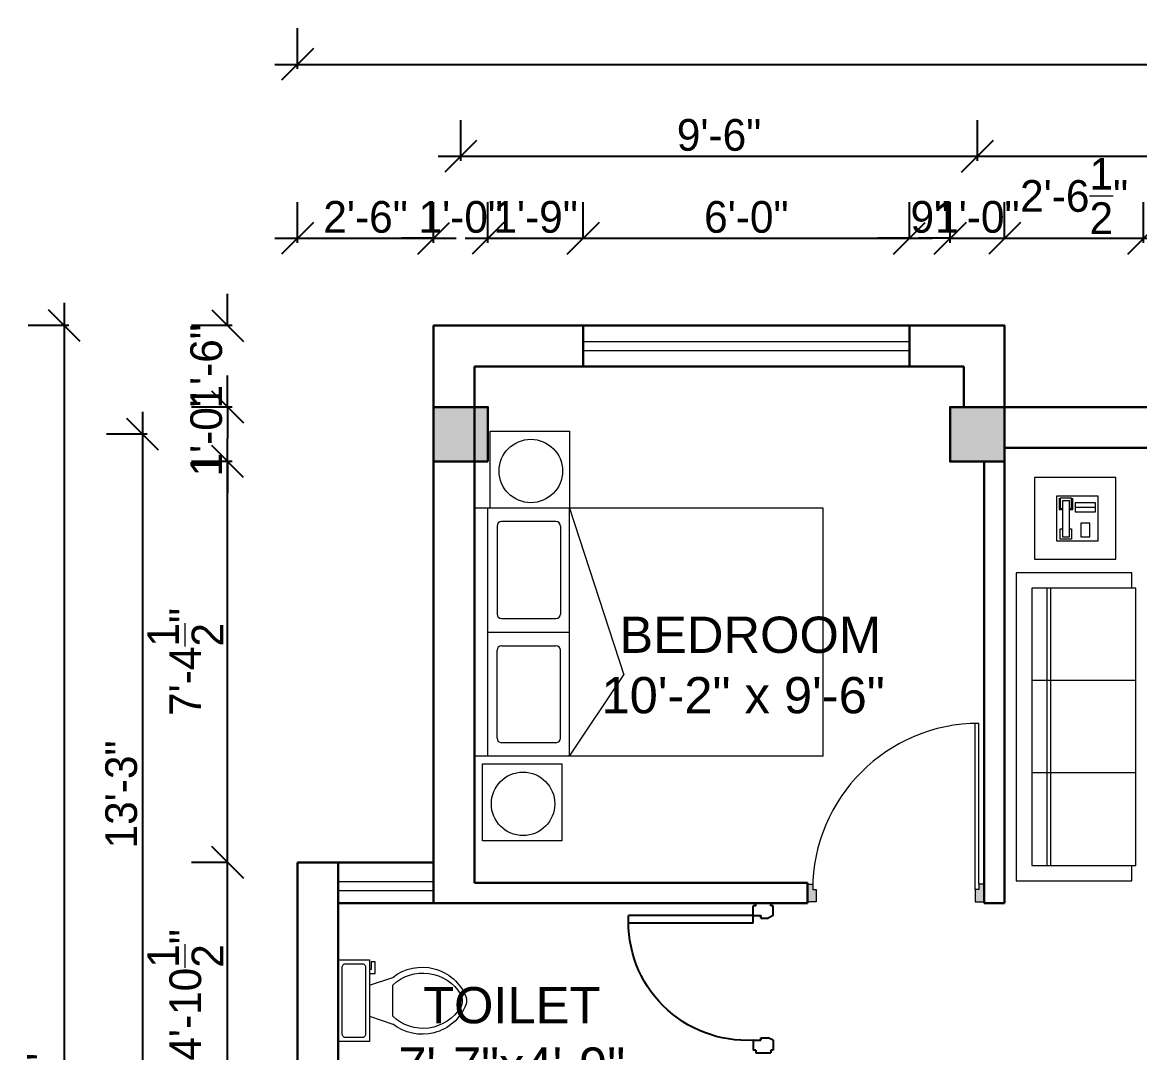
# Model space of a CAD drawing. Header units: inches. Extents: x 28835 to 36795, y -18828 to -9750.
# Drawn here: x 30015.2 to 30261.8, y -13283.4 to -13056 of the extents above; entities that cross this region are included whole.
import ezdxf

# ---------------------------------------------------------------- set-up
doc = ezdxf.new("R2010")
doc.units = ezdxf.units.IN
doc.header["$LTSCALE"] = 12
doc.header["$MEASUREMENT"] = 0
doc.layers.add('06. Text', color=114, linetype='Continuous')
doc.layers.add('door', color=8, linetype='Continuous')
for name, color, linetype, lineweight in [('colum', 250, 'Continuous', 30), ('dimention', 5, 'Continuous', 9), ('F-FURNITURE', 32, 'Continuous', 13), ('FIXTURES', 23, 'Continuous', 9), ('FURNI', 30, 'Continuous', 9), ('Ha2', 31, 'Continuous', 0), ('N_DOOR', 32, 'Continuous', 13), ('Wall', 1, 'Continuous', 30), ('WIN', 140, 'Continuous', 15), ('window', 6, 'Continuous', 9)]:
    doc.layers.add(name, color=color, linetype=linetype, lineweight=lineweight)
doc.styles.add('Bijay', font='', dxfattribs={"height": 8})
doc.styles.add('Times', font='GOTHIC.TTF')
doc.styles.get('Bijay').set_extended_font_data('Serifa BT')
doc.dimstyles.new('D75', dxfattribs={"dimtxt": 7, "dimasz": 7, "dimexe": 8, "dimexo": 24, "dimgap": 1, "dimtad": 1, "dimdec": 1, "dimzin": 3, "dimdsep": 46, "dimlunit": 4, "dimtxsty": 'Times', "dimblk": 'OBLIQUE', "dimcen": 0, "dimdle": 5, "dimaunit": 1, "dimadec": 3, "dimazin": 0, "dimtfac": 1, "dimtdec": 1, "dimtix": 1, "dimtofl": 0, "dimtmove": 1, "dimatfit": 0, "dimldrblk": 'OBLIQUE', "dimfxl": 1, "dimfxlon": 1, "dimtolj": 1, "dimtzin": 0, "dimarcsym": 0})

# ---------------------------------------------------------------- blocks, each defined once
blk = doc.blocks.new('I_FURN_SOFA_LONG_P')
at = {"color": 0, "linetype": 'ByBlock'}
for p, q in [((40, 0), (-40, 0)), ((-40, 0), (-40, -30)), ((40, -30), (40, 0)), ((-36, -4), (-36, -31)), ((36, -4), (-36, -4)), ((-12, -31), (-12, -4)), ((12, -31), (12, -4)), ((36, -31), (36, -4)), ((-36, -8), (36, -8)), ((-36, -9), (36, -9)), ((-40, -30), (-36, -30)), ((-36, -31), (36, -31)), ((36, -30), (40, -30))]:
    blk.add_line(p, q, dxfattribs=at)
blk = doc.blocks.new('t1')
at = {"layer": 'F-FURNITURE', "ltscale": 0.3}
for p, q in [((167725.04, -53224.27), (167734.04, -53224.27)), ((167725.04, -53234.27), (167725.04, -53224.27)), ((167730.79, -53224.77), (167733.29, -53224.77)), ((167730.79, -53227.02), (167730.79, -53224.77)), ((167733.29, -53224.77), (167733.29, -53227.02)), ((167734.04, -53224.27), (167734.04, -53234.27)), ((167728.79, -53225.27), (167726.79, -53225.27)), ((167726.79, -53225.27), (167726.79, -53228.27)), ((167728.79, -53228.27), (167728.79, -53225.27)), ((167731.29, -53227.02), (167730.79, -53227.02)), ((167732.79, -53225.27), (167731.29, -53225.27)), ((167731.29, -53225.27), (167731.29, -53233.27)), ((167732.79, -53233.27), (167732.79, -53225.27)), ((167733.29, -53227.02), (167732.79, -53227.02)), ((167726.79, -53228.27), (167728.79, -53228.27)), ((167730.04, -53230.77), (167725.54, -53230.77)), ((167725.54, -53230.77), (167725.54, -53232.77)), ((167730.04, -53231.77), (167725.54, -53231.77)), ((167730.04, -53232.77), (167730.04, -53230.77)), ((167730.54, -53231.27), (167730.54, -53233.77)), ((167731.29, -53231.27), (167730.54, -53231.27)), ((167730.79, -53231.52), (167730.79, -53233.77)), ((167731.29, -53231.52), (167730.79, -53231.52)), ((167733.54, -53231.27), (167732.79, -53231.27)), ((167733.29, -53231.52), (167732.79, -53231.52)), ((167733.29, -53233.77), (167733.29, -53231.52)), ((167733.54, -53233.77), (167733.54, -53231.27)), ((167734.04, -53234.27), (167725.04, -53234.27)), ((167725.54, -53232.77), (167730.04, -53232.77)), ((167730.79, -53233.77), (167733.29, -53233.77)), ((167732.79, -53233.27), (167731.29, -53233.27))]:
    blk.add_line(p, q, dxfattribs=at)
blk.add_lwpolyline([(167739.01, -53220.34), (167721.01, -53220.34), (167721.01, -53238.34), (167739.01, -53238.34)], close=True, dxfattribs=at)
blk = doc.blocks.new('A$C3D6C2CD6')
at = {"ltscale": 0.5}
for p, q in [((0, 0), (0, 54.8)), ((3, 54.8), (0, 54.8)), ((77, 54.8), (3, 54.8)), ((3, 0), (3, 54.8)), ((21, 54.8), (33, 18)), ((21, 0), (21, 54.8)), ((77, 0), (77, 54.8)), ((18, 51.8), (6, 51.8)), ((5, 50.8), (5, 31.4)), ((19, 50.8), (19, 31.4)), ((6, 30.4), (18, 30.4)), ((3, 27.4), (21, 27.4)), ((5, 4), (5, 23.4)), ((6, 24.4), (18, 24.4)), ((19, 4), (19, 23.4)), ((21, 0), (33, 18)), ((18, 3), (6, 3)), ((3, 0), (0, 0)), ((77, 0), (3, 0))]:
    blk.add_line(p, q, dxfattribs=at)
for centre, start, end in [((6, 50.8), 90, 180), ((18, 50.8), 0, 90), ((6, 31.4), 180, 270), ((18, 31.4), 270, 0), ((6, 23.4), 90, 180), ((18, 23.4), 0, 90), ((6, 4), 180, 270), ((18, 4), 270, 0)]:
    blk.add_arc(centre, 1, start, end, dxfattribs=at)
blk = doc.blocks.new('D1000')
at = {"linetype": 'Continuous'}
for points in [[(30, 50), (30, 20), (50, 20), (50, -50), (0, -50), (0, 50)], [(970, 50), (970, 20), (950, 20), (950, -50), (1000, -50), (1000, 50)]]:
    blk.add_hatch(color=256, dxfattribs=at).paths.add_polyline_path(points)
at = {"color": 0, "linetype": 'Continuous'}
for p, q in [((950, 20), (950, 959.8)), ((970, 50), (970, 960))]:
    blk.add_line(p, q, dxfattribs=at)
at = {"linetype": 'Continuous'}
for points in [[(30, 50), (30, 20), (50, 20), (50, -50), (0, -50), (0, 50)], [(970, 50), (970, 20), (950, 20), (950, -50), (1000, -50), (1000, 50)]]:
    blk.add_lwpolyline(points, close=True, dxfattribs=at)
blk.add_arc((970, 20), 940, 90, 180, dxfattribs=at)
blk = doc.blocks.new('door2.5')
at = {"layer": 'door'}
for p, q in [((0, 6), (0, 3)), ((0.5, 6), (0, 6)), ((0.5, 6), (0.5, 6.5)), ((2.5, 6.5), (0.5, 6.5)), ((2.5, 6.5), (2.5, 5)), ((4, 6.5), (2.5, 6.5)), ((2.5, 5), (3, 5)), ((3, 5), (2.5, 5)), ((3, 5), (3, 3.5)), ((27.5, 5), (27, 5)), ((27, 5), (27, 3.5)), ((27, 5), (27.5, 5)), ((27.5, 6.5), (27.5, 5)), ((27.5, 6.5), (29.5, 6.5)), ((29.5, 6), (29.5, 6.5)), ((29.5, 6), (30, 6)), ((30, 6), (30, 3)), ((0.5, 3), (0, 3)), ((0.5, 2.5), (0.5, 3)), ((2.5, 2.5), (0.5, 2.5)), ((2.5, 2.5), (3, 3.5)), ((27.5, 2.5), (27, 3.5)), ((27.5, 2.5), (29.5, 2.5)), ((29.5, 3), (30, 3)), ((29.5, 2.5), (29.5, 3))]:
    blk.add_line(p, q, dxfattribs=at)
for points in [[(2.5, 6.5), (2.5, 31.51)], [(4, 6.5), (4, 31.54)]]:
    blk.add_lwpolyline(points, dxfattribs=at)
blk.add_arc((3.79, 7.79), 23.75, 356.8785, 93.1057, dxfattribs=at)
blk = doc.blocks.new('Toilet - top')
for p, q in [((9.5, -6), (9.5, -2)), ((-10, -8.5), (-8, -8.5)), ((-10, -9.5), (-10, -8.5)), ((-8, -8.5), (-8, -8)), ((-7, -8), (-7, -9.5)), ((-4, -8), (-6, -14)), ((4, -8), (6, -14)), ((-7, -9.5), (-10, -9.5)), ((4, -14), (-4, -14))]:
    blk.add_line(p, q)
blk.add_lwpolyline([(10.5, -8), (10.5, 0), (-10.5, 0), (-10.5, -8)], close=True)
for points in [[(-9.5, -2), (-9.5, -6)], [(8.5, -1), (-8.5, -1)], [(-8.5, -7), (8.5, -7)]]:
    blk.add_lwpolyline(points)
for centre, radius, start, end in [((-8.62, -1.88), 0.884, 81.8699, 188.1301), ((8.62, -1.88), 0.884, 351.8699, 98.1301), ((-8.62, -6.12), 0.884, 171.8699, 278.1301), ((8.62, -6.12), 0.884, 261.8699, 8.1301), ((3.52, -21.58), 12.17, 141.4691, 247.9714), ((4.2, -21.82), 11.33, 136.3677, 238.9468), ((-3.52, -21.58), 12.17, 292.0284, 38.5307), ((-4.2, -21.82), 11.33, 301.053, 43.6321), ((0, -27.88), 4, 245.7318, 294.2682), ((0, -29), 4, 254.8605, 285.1395)]:
    blk.add_arc(centre, radius, start, end)
blk = doc.blocks.new('_Oblique')
at = {"color": 0, "linetype": 'ByBlock', "lineweight": -2}
blk.add_line((-0.5, -0.5), (0.5, 0.5), dxfattribs=at)
blk = doc.blocks.new('*D742')
at = {"layer": 'Defpoints', "color": 0, "ltscale": 12, "transparency": 16777216}
for p in [(30117.94, -13103.63), (30105.94, -13140.91), (30117.94, -13140.91)]:
    blk.add_point(p, dxfattribs=at)
at = {"layer": 'dimention', "color": 0, "lineweight": -2, "ltscale": 12, "transparency": 16777216}
for p, q in [((30105.94, -13104.63), (30105.94, -13095.63)), ((30117.94, -13104.63), (30117.94, -13095.63)), ((30105.94, -13103.63), (30098.94, -13103.63)), ((30117.94, -13103.63), (30124.94, -13103.63))]:
    blk.add_line(p, q, dxfattribs=at)
at = {"layer": 'dimention', "color": 0, "lineweight": -2, "ltscale": 12, "transparency": 16777216, "xscale": 7, "yscale": 7, "zscale": 7}
blk.add_blockref('_Oblique', (30105.94, -13103.63), dxfattribs=at)
at = {"layer": 'dimention', "color": 0, "lineweight": -2, "ltscale": 12, "transparency": 16777216, "xscale": 7, "yscale": 7, "zscale": 7, "rotation": 180}
blk.add_blockref('_Oblique', (30117.94, -13103.63), dxfattribs=at)
at = {"layer": 'dimention', "color": 0, "ltscale": 12, "transparency": 16777216, "insert": (30111.94, -13098.96), "char_height": 7, "attachment_point": 5, "style": 'Times'}
blk.add_mtext('\\A1;1\'-0"', dxfattribs=at)
blk = doc.blocks.new('*D743')
at = {"layer": 'Defpoints', "color": 0, "ltscale": 12, "transparency": 16777216}
for p in [(30138.96, -13103.63), (30138.96, -13122.91), (30117.94, -13140.91)]:
    blk.add_point(p, dxfattribs=at)
at = {"layer": 'dimention', "color": 0, "lineweight": -2, "ltscale": 12, "transparency": 16777216}
for p, q in [((30117.94, -13104.63), (30117.94, -13095.63)), ((30138.96, -13103.63), (30138.96, -13095.63)), ((30112.94, -13103.63), (30143.96, -13103.63))]:
    blk.add_line(p, q, dxfattribs=at)
at = {"layer": 'dimention', "color": 0, "lineweight": -2, "ltscale": 12, "transparency": 16777216, "xscale": 7, "yscale": 7, "zscale": 7, "rotation": 180}
blk.add_blockref('_Oblique', (30117.94, -13103.63), dxfattribs=at)
at = {"layer": 'dimention', "color": 0, "lineweight": -2, "ltscale": 12, "transparency": 16777216, "xscale": 7, "yscale": 7, "zscale": 7}
blk.add_blockref('_Oblique', (30138.96, -13103.63), dxfattribs=at)
at = {"layer": 'dimention', "color": 0, "ltscale": 12, "transparency": 16777216, "insert": (30128.45, -13098.96), "char_height": 7, "attachment_point": 5, "style": 'Times'}
blk.add_mtext('\\A1;1\'-9"', dxfattribs=at)
blk = doc.blocks.new('*D744')
at = {"layer": 'Defpoints', "color": 0, "ltscale": 12, "transparency": 16777216}
for p in [(30210.96, -13103.63), (30138.96, -13122.91), (30210.96, -13122.91)]:
    blk.add_point(p, dxfattribs=at)
at = {"layer": 'dimention', "color": 0, "lineweight": -2, "ltscale": 12, "transparency": 16777216}
for p, q in [((30138.96, -13103.63), (30138.96, -13095.63)), ((30210.96, -13103.63), (30210.96, -13095.63)), ((30133.96, -13103.63), (30215.96, -13103.63))]:
    blk.add_line(p, q, dxfattribs=at)
at = {"layer": 'dimention', "color": 0, "lineweight": -2, "ltscale": 12, "transparency": 16777216, "xscale": 7, "yscale": 7, "zscale": 7, "rotation": 180}
blk.add_blockref('_Oblique', (30138.96, -13103.63), dxfattribs=at)
at = {"layer": 'dimention', "color": 0, "lineweight": -2, "ltscale": 12, "transparency": 16777216, "xscale": 7, "yscale": 7, "zscale": 7}
blk.add_blockref('_Oblique', (30210.96, -13103.63), dxfattribs=at)
at = {"layer": 'dimention', "color": 0, "ltscale": 12, "transparency": 16777216, "insert": (30174.96, -13098.96), "char_height": 7, "attachment_point": 5, "style": 'Times'}
blk.add_mtext('\\A1;6\'-0"', dxfattribs=at)
blk = doc.blocks.new('*D745')
at = {"layer": 'Defpoints', "color": 0, "ltscale": 12, "transparency": 16777216}
for p in [(30231.94, -13103.63), (30231.94, -13122.91), (30219.94, -13140.91)]:
    blk.add_point(p, dxfattribs=at)
at = {"layer": 'dimention', "color": 0, "lineweight": -2, "ltscale": 12, "transparency": 16777216}
for p, q in [((30219.94, -13104.63), (30219.94, -13095.63)), ((30231.94, -13103.63), (30231.94, -13095.63)), ((30219.94, -13103.63), (30212.94, -13103.63)), ((30231.94, -13103.63), (30238.94, -13103.63))]:
    blk.add_line(p, q, dxfattribs=at)
at = {"layer": 'dimention', "color": 0, "lineweight": -2, "ltscale": 12, "transparency": 16777216, "xscale": 7, "yscale": 7, "zscale": 7}
blk.add_blockref('_Oblique', (30219.94, -13103.63), dxfattribs=at)
at = {"layer": 'dimention', "color": 0, "lineweight": -2, "ltscale": 12, "transparency": 16777216, "xscale": 7, "yscale": 7, "zscale": 7, "rotation": 180}
blk.add_blockref('_Oblique', (30231.94, -13103.63), dxfattribs=at)
at = {"layer": 'dimention', "color": 0, "ltscale": 12, "transparency": 16777216, "insert": (30225.94, -13098.96), "char_height": 7, "attachment_point": 5, "style": 'Times'}
blk.add_mtext('\\A1;1\'-0"', dxfattribs=at)
blk = doc.blocks.new('*D746')
at = {"layer": 'Defpoints', "color": 0, "ltscale": 12, "transparency": 16777216}
for p in [(30210.96, -13103.63), (30219.94, -13103.63), (30219.94, -13103.63)]:
    blk.add_point(p, dxfattribs=at)
at = {"layer": 'dimention', "color": 0, "lineweight": -2, "ltscale": 12, "transparency": 16777216}
for p, q in [((30210.96, -13103.63), (30210.96, -13095.63)), ((30219.94, -13103.63), (30219.94, -13095.63)), ((30210.96, -13103.63), (30203.96, -13103.63)), ((30219.94, -13103.63), (30226.94, -13103.63))]:
    blk.add_line(p, q, dxfattribs=at)
at = {"layer": 'dimention', "color": 0, "lineweight": -2, "ltscale": 12, "transparency": 16777216, "xscale": 7, "yscale": 7, "zscale": 7}
blk.add_blockref('_Oblique', (30210.96, -13103.63), dxfattribs=at)
at = {"layer": 'dimention', "color": 0, "lineweight": -2, "ltscale": 12, "transparency": 16777216, "xscale": 7, "yscale": 7, "zscale": 7, "rotation": 180}
blk.add_blockref('_Oblique', (30219.94, -13103.63), dxfattribs=at)
at = {"layer": 'dimention', "color": 0, "ltscale": 12, "transparency": 16777216, "insert": (30215.45, -13098.96), "char_height": 7, "attachment_point": 5, "style": 'Times'}
blk.add_mtext('\\A1;9"', dxfattribs=at)
blk = doc.blocks.new('*D747')
at = {"layer": 'Defpoints', "color": 0, "ltscale": 12, "transparency": 16777216}
for p in [(30262.64, -13103.63), (30231.94, -13122.91), (30262.64, -13140.91)]:
    blk.add_point(p, dxfattribs=at)
at = {"layer": 'dimention', "color": 0, "lineweight": -2, "ltscale": 12, "transparency": 16777216}
for p, q in [((30231.94, -13103.63), (30231.94, -13095.63)), ((30262.64, -13104.63), (30262.64, -13095.63)), ((30226.94, -13103.63), (30267.64, -13103.63))]:
    blk.add_line(p, q, dxfattribs=at)
at = {"layer": 'dimention', "color": 0, "lineweight": -2, "ltscale": 12, "transparency": 16777216, "xscale": 7, "yscale": 7, "zscale": 7, "rotation": 180}
blk.add_blockref('_Oblique', (30231.94, -13103.63), dxfattribs=at)
at = {"layer": 'dimention', "color": 0, "lineweight": -2, "ltscale": 12, "transparency": 16777216, "xscale": 7, "yscale": 7, "zscale": 7}
blk.add_blockref('_Oblique', (30262.64, -13103.63), dxfattribs=at)
at = {"layer": 'dimention', "color": 0, "ltscale": 12, "transparency": 16777216, "insert": (30247.29, -13094.29), "char_height": 7, "attachment_point": 5, "style": 'Times'}
blk.add_mtext('\\A1;2\'-6{\\H1.000000x;\\S1/2;}"', dxfattribs=at)
blk = doc.blocks.new('*D748')
at = {"layer": 'Defpoints', "color": 0, "ltscale": 12, "transparency": 16777216}
for p in [(30334.64, -13103.63), (30262.64, -13140.91), (30334.64, -13140.91)]:
    blk.add_point(p, dxfattribs=at)
at = {"layer": 'dimention', "color": 0, "lineweight": -2, "ltscale": 12, "transparency": 16777216}
for p, q in [((30262.64, -13104.63), (30262.64, -13095.63)), ((30334.64, -13104.63), (30334.64, -13095.63)), ((30257.64, -13103.63), (30339.64, -13103.63))]:
    blk.add_line(p, q, dxfattribs=at)
at = {"layer": 'dimention', "color": 0, "lineweight": -2, "ltscale": 12, "transparency": 16777216, "xscale": 7, "yscale": 7, "zscale": 7, "rotation": 180}
blk.add_blockref('_Oblique', (30262.64, -13103.63), dxfattribs=at)
at = {"layer": 'dimention', "color": 0, "lineweight": -2, "ltscale": 12, "transparency": 16777216, "xscale": 7, "yscale": 7, "zscale": 7}
blk.add_blockref('_Oblique', (30334.64, -13103.63), dxfattribs=at)
at = {"layer": 'dimention', "color": 0, "ltscale": 12, "transparency": 16777216, "insert": (30298.64, -13098.96), "char_height": 7, "attachment_point": 5, "style": 'Times'}
blk.add_mtext('\\A1;6\'-0"', dxfattribs=at)
blk = doc.blocks.new('*D753')
at = {"layer": 'Defpoints', "color": 0, "ltscale": 12, "transparency": 16777216}
for p in [(30225.94, -13085.53), (30111.94, -13140.91), (30225.94, -13140.91)]:
    blk.add_point(p, dxfattribs=at)
at = {"layer": 'dimention', "color": 0, "lineweight": -2, "ltscale": 12, "transparency": 16777216}
for p, q in [((30111.94, -13086.53), (30111.94, -13077.53)), ((30225.94, -13086.53), (30225.94, -13077.53)), ((30106.94, -13085.53), (30230.94, -13085.53))]:
    blk.add_line(p, q, dxfattribs=at)
at = {"layer": 'dimention', "color": 0, "lineweight": -2, "ltscale": 12, "transparency": 16777216, "xscale": 7, "yscale": 7, "zscale": 7, "rotation": 180}
blk.add_blockref('_Oblique', (30111.94, -13085.53), dxfattribs=at)
at = {"layer": 'dimention', "color": 0, "lineweight": -2, "ltscale": 12, "transparency": 16777216, "xscale": 7, "yscale": 7, "zscale": 7}
blk.add_blockref('_Oblique', (30225.94, -13085.53), dxfattribs=at)
at = {"layer": 'dimention', "color": 0, "ltscale": 12, "transparency": 16777216, "insert": (30168.94, -13080.86), "char_height": 7, "attachment_point": 5, "style": 'Times'}
blk.add_mtext('\\A1;9\'-6"', dxfattribs=at)
blk = doc.blocks.new('*D754')
at = {"layer": 'Defpoints', "color": 0, "ltscale": 12, "transparency": 16777216}
for p in [(30360.94, -13085.53), (30225.94, -13140.91), (30360.94, -13140.91)]:
    blk.add_point(p, dxfattribs=at)
at = {"layer": 'dimention', "color": 0, "lineweight": -2, "ltscale": 12, "transparency": 16777216}
for p, q in [((30225.94, -13086.53), (30225.94, -13077.53)), ((30360.94, -13086.53), (30360.94, -13077.53)), ((30220.94, -13085.53), (30365.94, -13085.53))]:
    blk.add_line(p, q, dxfattribs=at)
at = {"layer": 'dimention', "color": 0, "lineweight": -2, "ltscale": 12, "transparency": 16777216, "xscale": 7, "yscale": 7, "zscale": 7, "rotation": 180}
blk.add_blockref('_Oblique', (30225.94, -13085.53), dxfattribs=at)
at = {"layer": 'dimention', "color": 0, "lineweight": -2, "ltscale": 12, "transparency": 16777216, "xscale": 7, "yscale": 7, "zscale": 7}
blk.add_blockref('_Oblique', (30360.94, -13085.53), dxfattribs=at)
at = {"layer": 'dimention', "color": 0, "ltscale": 12, "transparency": 16777216, "insert": (30293.44, -13080.86), "char_height": 7, "attachment_point": 5, "style": 'Times'}
blk.add_mtext('\\A1;11\'-3"', dxfattribs=at)
blk = doc.blocks.new('*D756')
at = {"layer": 'Defpoints', "color": 0, "ltscale": 12, "transparency": 16777216}
for p in [(30105.94, -13103.63), (30075.92, -13241.41), (30105.94, -13241.41)]:
    blk.add_point(p, dxfattribs=at)
at = {"layer": 'dimention', "color": 0, "lineweight": -2, "ltscale": 12, "transparency": 16777216}
for p, q in [((30075.92, -13104.63), (30075.92, -13095.63)), ((30105.94, -13104.63), (30105.94, -13095.63)), ((30070.92, -13103.63), (30110.94, -13103.63))]:
    blk.add_line(p, q, dxfattribs=at)
at = {"layer": 'dimention', "color": 0, "lineweight": -2, "ltscale": 12, "transparency": 16777216, "xscale": 7, "yscale": 7, "zscale": 7, "rotation": 180}
blk.add_blockref('_Oblique', (30075.92, -13103.63), dxfattribs=at)
at = {"layer": 'dimention', "color": 0, "lineweight": -2, "ltscale": 12, "transparency": 16777216, "xscale": 7, "yscale": 7, "zscale": 7}
blk.add_blockref('_Oblique', (30105.94, -13103.63), dxfattribs=at)
at = {"layer": 'dimention', "color": 0, "ltscale": 12, "transparency": 16777216, "insert": (30090.93, -13098.96), "char_height": 7, "attachment_point": 5, "style": 'Times'}
blk.add_mtext('\\A1;2\'-6"', dxfattribs=at)
blk = doc.blocks.new('*D709')
at = {"layer": 'Defpoints', "color": 0, "ltscale": 12, "transparency": 16777216}
for p in [(30489.94, -13065.24), (30489.94, -13140.91), (30075.92, -13241.41)]:
    blk.add_point(p, dxfattribs=at)
at = {"layer": 'dimention', "color": 0, "lineweight": -2, "ltscale": 12, "transparency": 16777216}
for p, q in [((30075.92, -13066.24), (30075.92, -13057.24)), ((30489.94, -13066.24), (30489.94, -13057.24)), ((30070.92, -13065.24), (30494.94, -13065.24))]:
    blk.add_line(p, q, dxfattribs=at)
at = {"layer": 'dimention', "color": 0, "lineweight": -2, "ltscale": 12, "transparency": 16777216, "xscale": 7, "yscale": 7, "zscale": 7, "rotation": 180}
blk.add_blockref('_Oblique', (30075.92, -13065.24), dxfattribs=at)
at = {"layer": 'dimention', "color": 0, "lineweight": -2, "ltscale": 12, "transparency": 16777216, "xscale": 7, "yscale": 7, "zscale": 7}
blk.add_blockref('_Oblique', (30489.94, -13065.24), dxfattribs=at)
at = {"layer": 'dimention', "color": 0, "ltscale": 12, "transparency": 16777216, "insert": (30282.93, -13060.56), "char_height": 7, "attachment_point": 5, "style": 'Times'}
blk.add_mtext('\\A1;34\'-6"', dxfattribs=at)
blk = doc.blocks.new('*D719')
at = {"layer": 'Defpoints', "color": 0, "ltscale": 12, "transparency": 16777216}
for p in [(30060.49, -13241.41), (30075.92, -13241.41), (30105.94, -13299.91)]:
    blk.add_point(p, dxfattribs=at)
at = {"layer": 'dimention', "color": 0, "lineweight": -2, "ltscale": 12, "transparency": 16777216}
for p, q in [((30060.49, -13304.91), (30060.49, -13236.41)), ((30060.49, -13241.41), (30052.49, -13241.41)), ((30061.49, -13299.91), (30052.49, -13299.91))]:
    blk.add_line(p, q, dxfattribs=at)
at = {"layer": 'dimention', "color": 0, "lineweight": -2, "ltscale": 12, "transparency": 16777216, "xscale": 7, "yscale": 7, "zscale": 7}
for p, rotation in [((30060.49, -13241.41), 90), ((30060.49, -13299.91), 270)]:
    blk.add_blockref('_Oblique', p, dxfattribs=dict(at, rotation=rotation))
at = {"layer": 'dimention', "color": 0, "ltscale": 12, "transparency": 16777216, "insert": (30051.15, -13270.66), "char_height": 7, "attachment_point": 5, "rotation": 90, "style": 'Times'}
blk.add_mtext('\\A1;4\'-10{\\H1.000000x;\\S1/2;}"', dxfattribs=at)
blk = doc.blocks.new('*D720')
at = {"layer": 'Defpoints', "color": 0, "ltscale": 12, "transparency": 16777216}
for p in [(30060.49, -13152.91), (30105.94, -13152.91), (30075.92, -13241.41)]:
    blk.add_point(p, dxfattribs=at)
at = {"layer": 'dimention', "color": 0, "lineweight": -2, "ltscale": 12, "transparency": 16777216}
for p, q in [((30060.49, -13246.41), (30060.49, -13147.91)), ((30061.49, -13152.91), (30052.49, -13152.91)), ((30060.49, -13241.41), (30052.49, -13241.41))]:
    blk.add_line(p, q, dxfattribs=at)
at = {"layer": 'dimention', "color": 0, "lineweight": -2, "ltscale": 12, "transparency": 16777216, "xscale": 7, "yscale": 7, "zscale": 7}
for p, rotation in [((30060.49, -13152.91), 90), ((30060.49, -13241.41), 270)]:
    blk.add_blockref('_Oblique', p, dxfattribs=dict(at, rotation=rotation))
at = {"layer": 'dimention', "color": 0, "ltscale": 12, "transparency": 16777216, "insert": (30051.15, -13197.16), "char_height": 7, "attachment_point": 5, "rotation": 90, "style": 'Times'}
blk.add_mtext('\\A1;7\'-4{\\H1.000000x;\\S1/2;}"', dxfattribs=at)
blk = doc.blocks.new('*D721')
at = {"layer": 'Defpoints', "color": 0, "ltscale": 12, "transparency": 16777216}
for p in [(30060.49, -13140.91), (30105.94, -13140.91), (30105.94, -13152.91)]:
    blk.add_point(p, dxfattribs=at)
at = {"layer": 'dimention', "color": 0, "lineweight": -2, "ltscale": 12, "transparency": 16777216}
for p, q in [((30060.49, -13140.91), (30060.49, -13133.91)), ((30061.49, -13140.91), (30052.49, -13140.91)), ((30061.49, -13152.91), (30052.49, -13152.91)), ((30060.49, -13152.91), (30060.49, -13159.91))]:
    blk.add_line(p, q, dxfattribs=at)
at = {"layer": 'dimention', "color": 0, "lineweight": -2, "ltscale": 12, "transparency": 16777216, "xscale": 7, "yscale": 7, "zscale": 7}
for p, rotation in [((30060.49, -13140.91), 270), ((30060.49, -13152.91), 90)]:
    blk.add_blockref('_Oblique', p, dxfattribs=dict(at, rotation=rotation))
at = {"layer": 'dimention', "color": 0, "ltscale": 12, "transparency": 16777216, "insert": (30055.81, -13146.91), "char_height": 7, "attachment_point": 5, "rotation": 90, "style": 'Times'}
blk.add_mtext('\\A1;1\'-0"', dxfattribs=at)
blk = doc.blocks.new('*D722')
at = {"layer": 'Defpoints', "color": 0, "ltscale": 12, "transparency": 16777216}
for p in [(30060.49, -13122.91), (30105.94, -13122.91), (30105.94, -13140.91)]:
    blk.add_point(p, dxfattribs=at)
at = {"layer": 'dimention', "color": 0, "lineweight": -2, "ltscale": 12, "transparency": 16777216}
for p, q in [((30060.49, -13122.91), (30060.49, -13115.91)), ((30061.49, -13122.91), (30052.49, -13122.91)), ((30061.49, -13140.91), (30052.49, -13140.91)), ((30060.49, -13140.91), (30060.49, -13147.91))]:
    blk.add_line(p, q, dxfattribs=at)
at = {"layer": 'dimention', "color": 0, "lineweight": -2, "ltscale": 12, "transparency": 16777216, "xscale": 7, "yscale": 7, "zscale": 7}
for p, rotation in [((30060.49, -13122.91), 270), ((30060.49, -13140.91), 90)]:
    blk.add_blockref('_Oblique', p, dxfattribs=dict(at, rotation=rotation))
at = {"layer": 'dimention', "color": 0, "ltscale": 12, "transparency": 16777216, "insert": (30055.81, -13131.91), "char_height": 7, "attachment_point": 5, "rotation": 90, "style": 'Times'}
blk.add_mtext('\\A1;1\'-6"', dxfattribs=at)
blk = doc.blocks.new('*D723')
at = {"layer": 'Defpoints', "color": 0, "ltscale": 12, "transparency": 16777216}
for p in [(30105.94, -13146.91), (30041.73, -13305.91), (30105.94, -13305.91)]:
    blk.add_point(p, dxfattribs=at)
at = {"layer": 'dimention', "color": 0, "lineweight": -2, "ltscale": 12, "transparency": 16777216}
for p, q in [((30041.73, -13141.91), (30041.73, -13310.91)), ((30042.73, -13146.91), (30033.73, -13146.91)), ((30042.73, -13305.91), (30033.73, -13305.91))]:
    blk.add_line(p, q, dxfattribs=at)
at = {"layer": 'dimention', "color": 0, "lineweight": -2, "ltscale": 12, "transparency": 16777216, "xscale": 7, "yscale": 7, "zscale": 7}
for p, rotation in [((30041.73, -13146.91), 90), ((30041.73, -13305.91), 270)]:
    blk.add_blockref('_Oblique', p, dxfattribs=dict(at, rotation=rotation))
at = {"layer": 'dimention', "color": 0, "ltscale": 12, "transparency": 16777216, "insert": (30037.05, -13226.41), "char_height": 7, "attachment_point": 5, "rotation": 90, "style": 'Times'}
blk.add_mtext('\\A1;13\'-3"', dxfattribs=at)
blk = doc.blocks.new('*D725')
at = {"layer": 'Defpoints', "color": 0, "ltscale": 12, "transparency": 16777216}
for p in [(30024.47, -13122.91), (30105.94, -13122.91), (30105.94, -13467.91)]:
    blk.add_point(p, dxfattribs=at)
at = {"layer": 'dimention', "color": 0, "lineweight": -2, "ltscale": 12, "transparency": 16777216}
for p, q in [((30024.47, -13472.91), (30024.47, -13117.91)), ((30025.47, -13122.91), (30016.47, -13122.91)), ((30025.47, -13467.91), (30016.47, -13467.91))]:
    blk.add_line(p, q, dxfattribs=at)
at = {"layer": 'dimention', "color": 0, "lineweight": -2, "ltscale": 12, "transparency": 16777216, "xscale": 7, "yscale": 7, "zscale": 7}
for p, rotation in [((30024.47, -13122.91), 90), ((30024.47, -13467.91), 270)]:
    blk.add_blockref('_Oblique', p, dxfattribs=dict(at, rotation=rotation))
at = {"layer": 'dimention', "color": 0, "ltscale": 12, "transparency": 16777216, "insert": (30019.79, -13295.41), "char_height": 7, "attachment_point": 5, "rotation": 90, "style": 'Times'}
blk.add_mtext('\\A1;28\'-9"', dxfattribs=at)

msp = doc.modelspace()

# ---------------------------------------------------------------- hatches: boundary and pattern name
at = {"layer": 'Ha2'}
for points in [[(30117.94, -13152.91), (30117.94, -13140.91), (30105.94, -13140.91), (30105.94, -13152.91)], [(30231.94, -13152.91), (30231.94, -13140.91), (30219.94, -13140.91), (30219.94, -13152.91)]]:
    msp.add_hatch(color=256, dxfattribs=at).paths.add_polyline_path(points)

# ---------------------------------------------------------------- linework, layer by layer
at = {"layer": 'colum'}
for points in [[(30117.94, -13152.91), (30117.94, -13140.91), (30105.94, -13140.91), (30105.94, -13152.91)], [(30231.94, -13152.91), (30231.94, -13140.91), (30219.94, -13140.91), (30219.94, -13152.91)]]:
    msp.add_lwpolyline(points, close=True, dxfattribs=at)
at = {"layer": 'F-FURNITURE'}
for points in [[(30118.44, -13163.18), (30118.44, -13146.18), (30135.94, -13146.18), (30135.94, -13163.18)], [(30116.73, -13236.66), (30116.73, -13219.66), (30134.23, -13219.66), (30134.23, -13236.66)]]:
    msp.add_lwpolyline(points, close=True, dxfattribs=at)
at = {"layer": 'F-FURNITURE', "ltscale": 0.3}
for centre in [(30127.4, -13155), (30125.69, -13228.48)]:
    msp.add_circle(centre, 7, dxfattribs=at)
at = {"layer": 'Wall', "ltscale": 12}
for p, q in [((30138.96, -13122.91), (30138.96, -13131.91)), ((30210.96, -13122.91), (30210.96, -13131.91))]:
    msp.add_line(p, q, dxfattribs=at)
at = {"layer": 'Wall'}
for p, q in [((30114.94, -13245.91), (30114.94, -13131.91)), ((30114.94, -13131.91), (30222.94, -13131.91)), ((30222.94, -13131.91), (30222.94, -13140.91)), ((30477.94, -13140.91), (30225.94, -13140.91)), ((30231.94, -13149.91), (30477.94, -13149.91)), ((30227.44, -13152.91), (30227.44, -13250.41)), ((30075.92, -13467.91), (30075.92, -13241.41)), ((30105.94, -13241.41), (30075.92, -13241.41)), ((30084.92, -13458.91), (30084.92, -13241.41)), ((30188.44, -13245.91), (30114.94, -13245.91)), ((30188.44, -13250.41), (30188.44, -13245.91)), ((30188.44, -13250.41), (30084.92, -13250.41)), ((30231.94, -13250.41), (30227.44, -13250.41))]:
    msp.add_line(p, q, dxfattribs=at)
for points in [[(30231.94, -13140.91), (30231.94, -13122.91), (30105.94, -13122.91), (30105.94, -13250.41)], [(30231.94, -13149.91), (30231.94, -13250.41)]]:
    msp.add_lwpolyline(points, dxfattribs=at)
at = {"layer": 'WIN', "ltscale": 12}
for p, q in [((30084.92, -13245.59), (30105.94, -13245.59)), ((30084.92, -13247.59), (30105.94, -13247.59))]:
    msp.add_line(p, q, dxfattribs=at)
at = {"layer": 'window', "ltscale": 12}
for p, q in [((30138.96, -13126.41), (30210.96, -13126.41)), ((30138.96, -13128.41), (30210.96, -13128.41))]:
    msp.add_line(p, q, dxfattribs=at)

# ---------------------------------------------------------------- block references
at = {"layer": 'door', "xscale": -1.099999999998545, "yscale": 1.100000000000364, "zscale": 1.099999999999939, "rotation": 90}
msp.add_blockref('door2.5', (30183.64, -13250.41), dxfattribs=at)
at = {"layer": 'F-FURNITURE', "rotation": 180}
msp.add_blockref('t1', (197977.54, -66394.79), dxfattribs=at)
at = {"layer": 'F-FURNITURE', "xscale": 0.8500000000931323, "yscale": 0.8500000000931323, "zscale": 0.8500000000931323, "rotation": 90}
msp.add_blockref('I_FURN_SOFA_LONG_P', (30234.53, -13211.47), dxfattribs=at)
at = {"layer": 'FIXTURES', "xscale": -0.8571428568102419, "yscale": 0.8571428572759032, "zscale": 0.8571428571428571, "rotation": 90}
msp.add_blockref('Toilet - top', (30084.92, -13271.94), dxfattribs=at)
at = {"layer": 'FURNI', "ltscale": 0.5}
msp.add_blockref('A$C3D6C2CD6', (30114.94, -13217.98), dxfattribs=at)
at = {"layer": 'N_DOOR', "xscale": 0.03899999987334013, "yscale": 0.03899999987334013, "zscale": 0.03899999987334013}
msp.add_blockref('D1000', (30188.44, -13248.16), dxfattribs=at)

# ---------------------------------------------------------------- texts
at = {"layer": '06. Text', "ltscale": 0.3, "char_height": 8, "attachment_point": 5, "style": 'Bijay'}
for s, insert, width in [('{\\fArial|b0|i0|c0|p34; BEDROOM\\P10\'-2" x 9\'-6"}', (30174.26, -13197.88), 105.1644), ('{\\fArial|b0|i0|c0|p34;TOILET\\P7\'-7"x4\'-9"  }', (30123.19, -13279.65), 84.1644)]:
    msp.add_mtext(s, dxfattribs=dict(at, insert=insert, width=width))

# ---------------------------------------------------------------- dimensions: what is measured, and where the dimension line sits
at = {"layer": 'dimention', "ltscale": 12}
for base, p1, p2, picture, middle in [((30489.94, -13065.24), (30075.92, -13241.41), (30489.94, -13140.91), '*D709', (30282.93, -13060.56)), ((30225.94, -13085.53), (30111.94, -13140.91), (30225.94, -13140.91), '*D753', (30168.94, -13080.86)), ((30360.94, -13085.53), (30225.94, -13140.91), (30360.94, -13140.91), '*D754', (30293.44, -13080.86)), ((30262.64, -13103.63), (30231.94, -13122.91), (30262.64, -13140.91), '*D747', (30247.29, -13094.29)), ((30105.94, -13103.63), (30075.92, -13241.41), (30105.94, -13241.41), '*D756', (30090.93, -13098.96)), ((30117.94, -13103.63), (30105.94, -13140.91), (30117.94, -13140.91), '*D742', (30111.94, -13098.96)), ((30138.96, -13103.63), (30117.94, -13140.91), (30138.96, -13122.91), '*D743', (30128.45, -13098.96)), ((30210.96, -13103.63), (30138.96, -13122.91), (30210.96, -13122.91), '*D744', (30174.96, -13098.96)), ((30219.94, -13103.63), (30210.96, -13103.63), (30219.94, -13103.63), '*D746', (30215.45, -13098.96)), ((30231.94, -13103.63), (30219.94, -13140.91), (30231.94, -13122.91), '*D745', (30225.94, -13098.96)), ((30334.64, -13103.63), (30262.64, -13140.91), (30334.64, -13140.91), '*D748', (30298.64, -13098.96))]:
    dim = msp.add_linear_dim(base=base, p1=p1, p2=p2, dimstyle='D75', dxfattribs=at)
    dim.commit()
    dim.dimension.update_dxf_attribs({"geometry": picture, "text_midpoint": middle})
for base, p1, p2, picture, middle in [((30060.49, -13122.91), (30105.94, -13140.91), (30105.94, -13122.91), '*D722', (30055.81, -13131.91)), ((30024.47, -13122.91), (30105.94, -13467.91), (30105.94, -13122.91), '*D725', (30019.79, -13295.41)), ((30060.49, -13140.91), (30105.94, -13152.91), (30105.94, -13140.91), '*D721', (30055.81, -13146.91)), ((30041.73, -13305.91), (30105.94, -13146.91), (30105.94, -13305.91), '*D723', (30037.05, -13226.41)), ((30060.49, -13152.91), (30075.92, -13241.41), (30105.94, -13152.91), '*D720', (30051.15, -13197.16)), ((30060.49, -13241.41), (30105.94, -13299.91), (30075.92, -13241.41), '*D719', (30051.15, -13270.66))]:
    dim = msp.add_linear_dim(base=base, p1=p1, p2=p2, angle=90, dimstyle='D75', dxfattribs=at)
    dim.commit()
    dim.dimension.update_dxf_attribs({"geometry": picture, "text_midpoint": middle})

doc.saveas('drawing.dxf')
